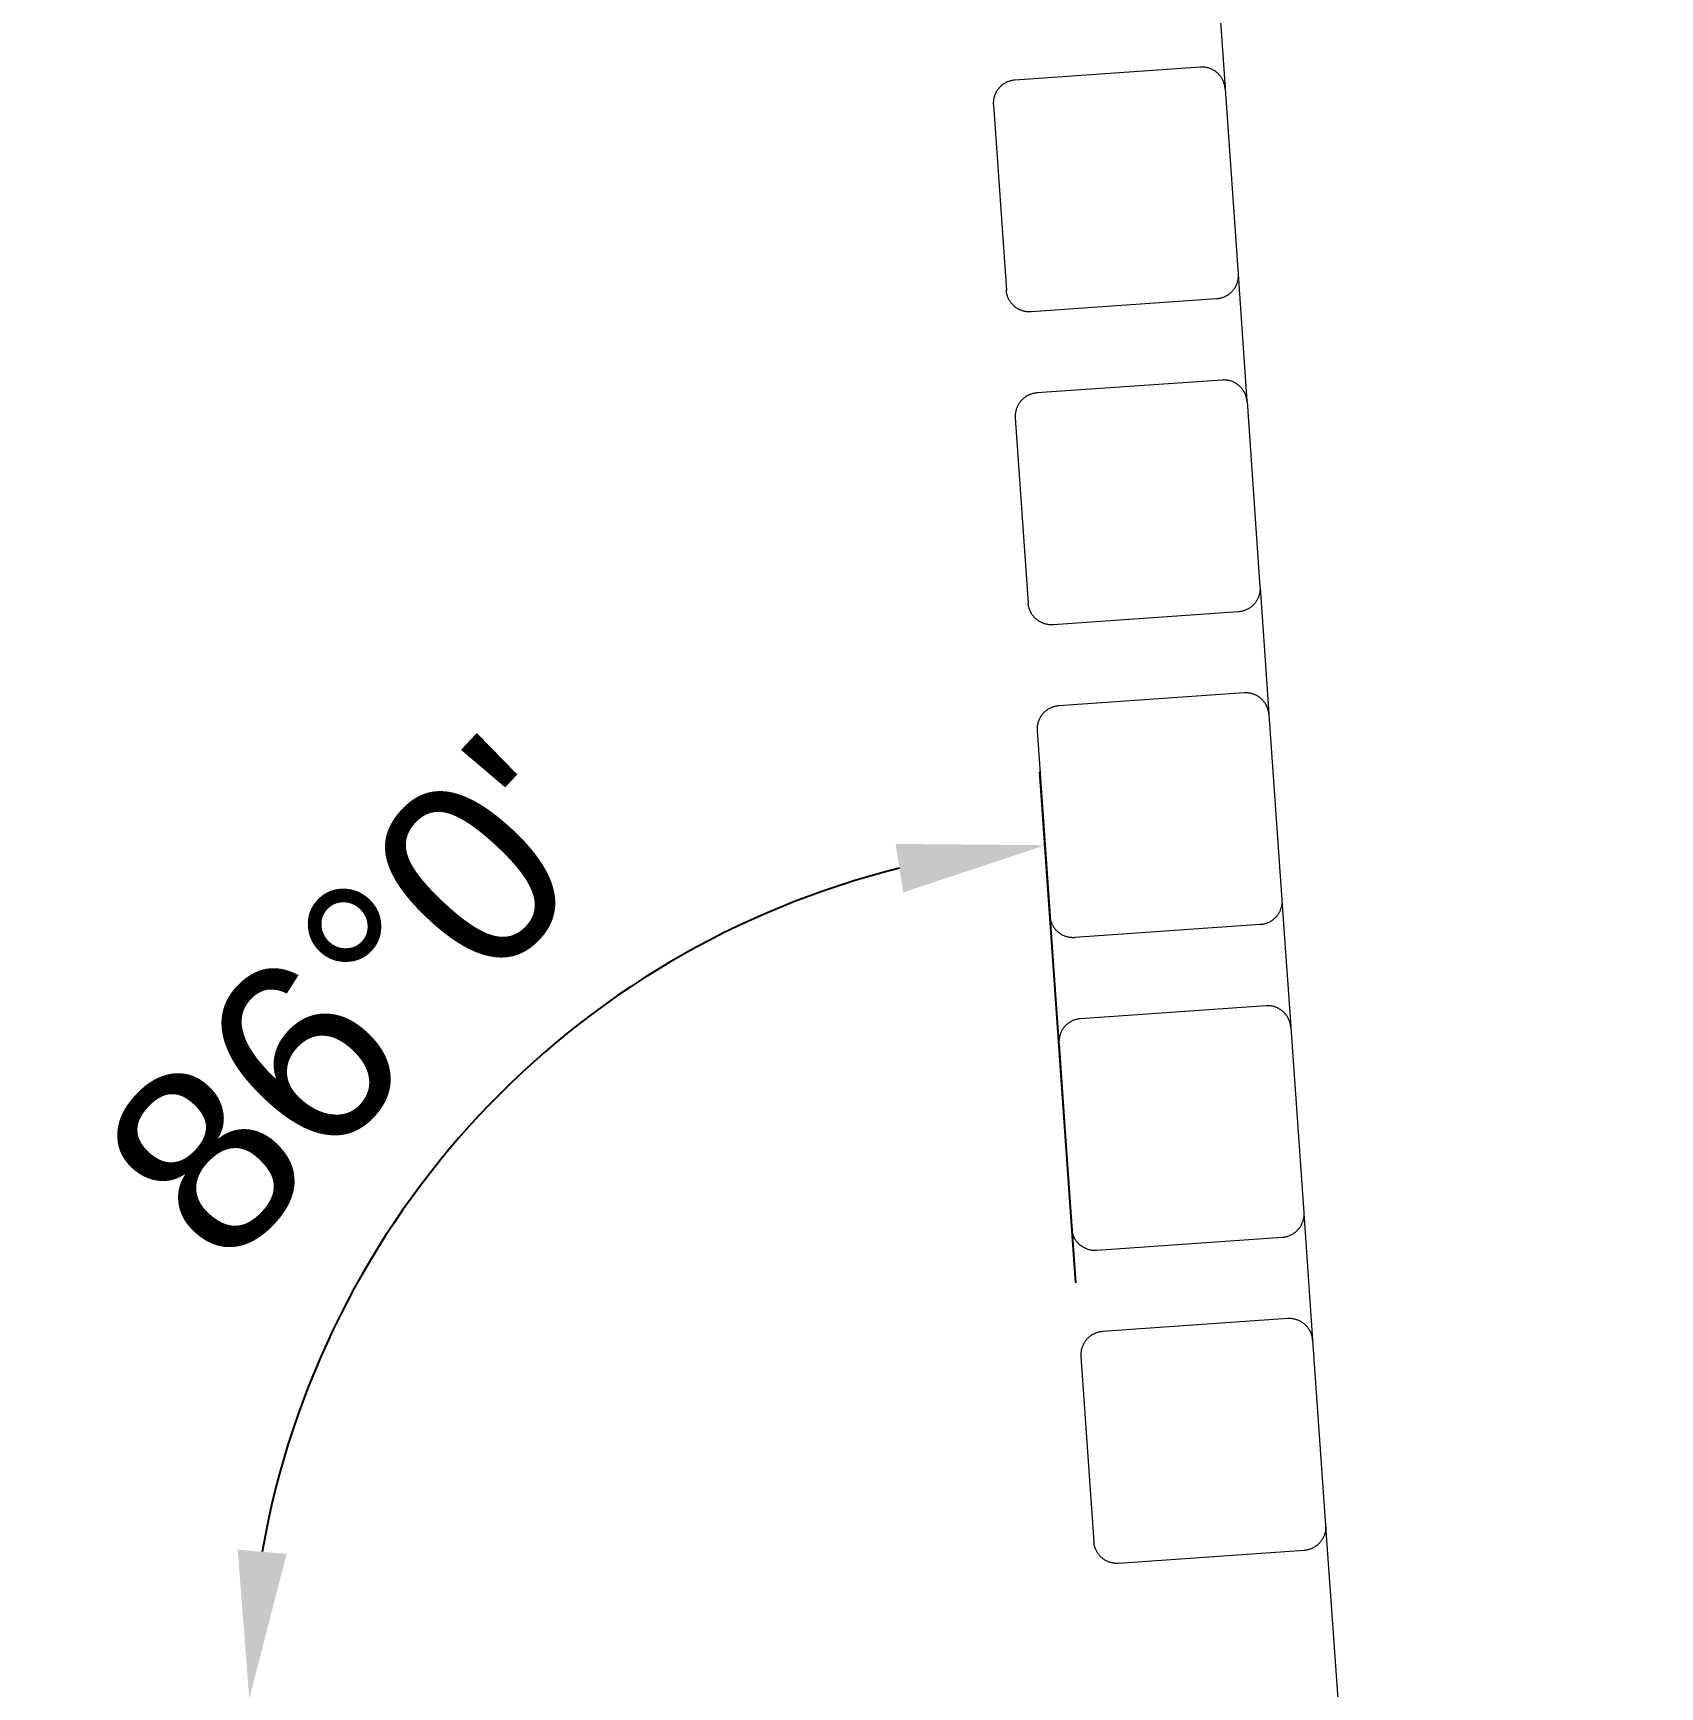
# Model space of a CAD drawing. Header units: inches. Extents: x 7 to 162, y -1 to 92.
# Drawn here: x 46.56 to 57.59, y 46.6 to 57.82 of the extents above; entities that cross this region are included whole.
import ezdxf

# ---------------------------------------------------------------- set-up
doc = ezdxf.new("R2010")
doc.units = ezdxf.units.IN
doc.layers.add('ZANO_R', color=7, linetype='Continuous', lineweight=0)
doc.layers.add('ZANO_W', color=1, linetype='Continuous', lineweight=0)
doc.styles.get("Standard").update_dxf_attribs({"font": 'arial.ttf'})
doc.dimstyles.new('amerykanie', dxfattribs={"dimtxt": 50, "dimasz": 50, "dimexe": 0.5, "dimexo": 0.5, "dimgap": 1, "dimtad": 1, "dimdec": 0, "dimzin": 0, "dimlunit": 5, "dimtxsty": 'Standard', "dimcen": 0.09, "dimclrd": 1, "dimclre": 1, "dimclrt": 1, "dimazin": 0, "dimtfac": 1, "dimtdec": 0, "dimtmove": 0, "dimatfit": 3, "dimfxl": 1, "dimtzin": 0, "dimarcsym": 1})

# ---------------------------------------------------------------- blocks, each defined once
blk = doc.blocks.new('*D355')
at = {"layer": 'ZANO_W', "color": 1, "lineweight": -2}
blk.add_line((53.632, 49.341), (53.389, 52.807), dxfattribs=at)
blk.add_arc((53.829, 46.521), 5.801, 103.8886, 170.1114, dxfattribs=at)
at = {"layer": 'ZANO_W', "color": 1}
for points in [[(52.462, 51.989), (52.41, 52.318), (53.424, 52.309)], [(47.948, 47.532), (48.28, 47.503), (48.027, 46.521)]]:
    blk.add_solid(points, dxfattribs=at)
at = {"layer": 'ZANO_W', "color": 1, "insert": (48.748, 51.26), "char_height": 1.25, "attachment_point": 5, "rotation": 47}
blk.add_mtext("86%%d0'", dxfattribs=at)

msp = doc.modelspace()

# ---------------------------------------------------------------- linework, layer by layer
at = {"layer": 'ZANO_R'}
for p, q in [((54.58449, 58.30054), (54.64445, 57.44306)), ((54.47653, 57.58575), (53.21914, 57.49783)), ((54.4819, 57.58604), (54.47653, 57.58575)), ((54.48728, 57.58614), (54.4819, 57.58604)), ((54.49266, 57.58605), (54.48728, 57.58614)), ((54.49803, 57.58578), (54.49266, 57.58605)), ((54.50339, 57.58533), (54.49803, 57.58578)), ((54.50874, 57.5847), (54.50339, 57.58533)), ((54.51406, 57.58389), (54.50874, 57.5847)), ((54.51934, 57.58289), (54.51406, 57.58389)), ((54.52459, 57.58171), (54.51934, 57.58289)), ((54.5298, 57.58036), (54.52459, 57.58171)), ((54.53496, 57.57883), (54.5298, 57.58036)), ((54.54006, 57.57712), (54.53496, 57.57883)), ((54.5451, 57.57524), (54.54006, 57.57712)), ((54.55007, 57.57319), (54.5451, 57.57524)), ((54.55497, 57.57097), (54.55007, 57.57319)), ((54.55979, 57.56858), (54.55497, 57.57097)), ((54.56453, 57.56603), (54.55979, 57.56858)), ((54.56918, 57.56332), (54.56453, 57.56603)), ((54.57373, 57.56046), (54.56918, 57.56332)), ((54.57819, 57.55744), (54.57373, 57.56046)), ((54.58253, 57.55427), (54.57819, 57.55744)), ((54.58677, 57.55095), (54.58253, 57.55427)), ((54.59089, 57.54749), (54.58677, 57.55095)), ((54.59489, 57.54389), (54.59089, 57.54749)), ((54.59876, 57.54016), (54.59489, 57.54389)), ((54.60251, 57.53629), (54.59876, 57.54016)), ((53.09825, 57.42687), (53.09538, 57.42231)), ((53.10127, 57.43132), (53.09825, 57.42687)), ((53.10444, 57.43566), (53.10127, 57.43132)), ((53.10776, 57.4399), (53.10444, 57.43566)), ((53.11122, 57.44402), (53.10776, 57.4399)), ((53.11481, 57.44802), (53.11122, 57.44402)), ((53.11855, 57.45189), (53.11481, 57.44802)), ((53.12241, 57.45564), (53.11855, 57.45189)), ((53.1264, 57.45925), (53.12241, 57.45564)), ((53.13051, 57.46272), (53.1264, 57.45925)), ((53.13473, 57.46605), (53.13051, 57.46272)), ((53.13907, 57.46923), (53.13473, 57.46605)), ((53.14351, 57.47227), (53.13907, 57.46923)), ((53.14806, 57.47515), (53.14351, 57.47227)), ((53.1527, 57.47787), (53.14806, 57.47515)), ((53.15743, 57.48044), (53.1527, 57.47787)), ((53.16224, 57.48284), (53.15743, 57.48044)), ((53.16714, 57.48507), (53.16224, 57.48284)), ((53.1721, 57.48714), (53.16714, 57.48507)), ((53.17714, 57.48903), (53.1721, 57.48714)), ((53.18223, 57.49076), (53.17714, 57.48903)), ((53.18739, 57.4923), (53.18223, 57.49076)), ((53.19259, 57.49367), (53.18739, 57.4923)), ((53.19784, 57.49487), (53.19259, 57.49367)), ((53.20312, 57.49588), (53.19784, 57.49487)), ((53.20843, 57.49671), (53.20312, 57.49588)), ((53.21378, 57.49736), (53.20843, 57.49671)), ((53.21914, 57.49783), (53.21378, 57.49736)), ((54.60612, 57.53231), (54.60251, 57.53629)), ((54.60959, 57.5282), (54.60612, 57.53231)), ((54.61292, 57.52397), (54.60959, 57.5282)), ((54.6161, 57.51963), (54.61292, 57.52397)), ((54.61914, 57.51519), (54.6161, 57.51963)), ((54.62202, 57.51065), (54.61914, 57.51519)), ((54.62474, 57.50601), (54.62202, 57.51065)), ((54.6273, 57.50128), (54.62474, 57.50601)), ((54.6297, 57.49646), (54.6273, 57.50128)), ((54.63194, 57.49157), (54.6297, 57.49646)), ((54.63401, 57.4866), (54.63194, 57.49157)), ((54.6359, 57.48157), (54.63401, 57.4866)), ((54.63762, 57.47647), (54.6359, 57.48157)), ((54.63917, 57.47132), (54.63762, 57.47647)), ((54.64054, 57.46611), (54.63917, 57.47132)), ((54.64173, 57.46087), (54.64054, 57.46611)), ((54.64275, 57.45558), (54.64173, 57.46087)), ((54.64358, 57.45027), (54.64275, 57.45558)), ((54.64423, 57.44493), (54.64358, 57.45027)), ((54.64469, 57.43957), (54.64423, 57.44493)), ((54.64469, 57.43957), (54.73262, 56.18217)), ((53.07265, 57.34579), (53.07257, 57.34041)), ((53.07257, 57.34041), (53.07267, 57.33503)), ((53.07292, 57.35117), (53.07265, 57.34579)), ((53.07267, 57.33503), (53.07295, 57.32966)), ((53.07337, 57.35653), (53.07292, 57.35117)), ((53.07295, 57.32966), (53.16088, 56.07227)), ((53.074, 57.36187), (53.07337, 57.35653)), ((53.07482, 57.36719), (53.074, 57.36187)), ((53.07581, 57.37247), (53.07482, 57.36719)), ((53.07699, 57.37772), (53.07581, 57.37247)), ((53.07835, 57.38293), (53.07699, 57.37772)), ((53.07988, 57.38809), (53.07835, 57.38293)), ((53.08159, 57.39319), (53.07988, 57.38809)), ((53.08347, 57.39823), (53.08159, 57.39319)), ((53.08552, 57.4032), (53.08347, 57.39823)), ((53.08774, 57.4081), (53.08552, 57.4032)), ((53.09012, 57.41293), (53.08774, 57.4081)), ((53.09267, 57.41766), (53.09012, 57.41293)), ((53.09538, 57.42231), (53.09267, 57.41766)), ((54.7043, 56.08052), (54.70113, 56.07617)), ((54.70732, 56.08497), (54.7043, 56.08052)), ((54.71019, 56.08952), (54.70732, 56.08497)), ((54.7129, 56.09417), (54.71019, 56.08952)), ((54.71545, 56.09891), (54.7129, 56.09417)), ((54.71784, 56.10373), (54.71545, 56.09891)), ((54.72005, 56.10863), (54.71784, 56.10373)), ((54.72211, 56.1136), (54.72005, 56.10863)), ((54.72399, 56.11865), (54.72211, 56.1136)), ((54.72569, 56.12375), (54.72399, 56.11865)), ((54.72723, 56.1289), (54.72569, 56.12375)), ((54.72858, 56.13411), (54.72723, 56.1289)), ((54.72976, 56.13936), (54.72858, 56.13411)), ((54.73075, 56.14465), (54.72976, 56.13936)), ((54.73157, 56.14997), (54.73075, 56.14465)), ((54.7322, 56.15531), (54.73157, 56.14997)), ((54.73265, 56.16067), (54.7322, 56.15531)), ((54.73262, 56.18217), (54.7329, 56.1768)), ((54.73292, 56.16604), (54.73265, 56.16067)), ((54.73286, 56.17869), (54.79282, 55.3212)), ((54.7329, 56.1768), (54.733, 56.17142)), ((54.733, 56.17142), (54.73292, 56.16604)), ((53.16134, 56.06691), (53.16088, 56.07227)), ((53.16199, 56.06157), (53.16134, 56.06691)), ((53.16283, 56.05625), (53.16199, 56.06157)), ((53.16384, 56.05097), (53.16283, 56.05625)), ((53.16503, 56.04572), (53.16384, 56.05097)), ((53.1664, 56.04052), (53.16503, 56.04572)), ((53.16795, 56.03537), (53.1664, 56.04052)), ((53.16967, 56.03027), (53.16795, 56.03537)), ((53.17157, 56.02523), (53.16967, 56.03027)), ((53.17363, 56.02027), (53.17157, 56.02523)), ((53.17587, 56.01537), (53.17363, 56.02027)), ((53.17827, 56.01056), (53.17587, 56.01537)), ((53.18083, 56.00583), (53.17827, 56.01056)), ((53.18356, 56.00119), (53.18083, 56.00583)), ((53.18644, 55.99664), (53.18356, 56.00119)), ((53.18947, 55.9922), (53.18644, 55.99664)), ((53.19265, 55.98786), (53.18947, 55.9922)), ((53.19598, 55.98364), (53.19265, 55.98786)), ((53.19946, 55.97953), (53.19598, 55.98364)), ((53.20307, 55.97554), (53.19946, 55.97953)), ((53.20681, 55.97168), (53.20307, 55.97554)), ((53.21068, 55.96795), (53.20681, 55.97168)), ((53.21468, 55.96435), (53.21068, 55.96795)), ((54.58644, 56.01401), (53.32904, 55.92608)), ((54.5918, 56.01448), (54.58644, 56.01401)), ((54.59714, 56.01513), (54.5918, 56.01448)), ((54.60245, 56.01596), (54.59714, 56.01513)), ((54.60774, 56.01697), (54.60245, 56.01596)), ((54.61298, 56.01816), (54.60774, 56.01697)), ((54.61818, 56.01953), (54.61298, 56.01816)), ((54.62334, 56.02108), (54.61818, 56.01953)), ((54.62843, 56.0228), (54.62334, 56.02108)), ((54.63347, 56.0247), (54.62843, 56.0228)), ((54.63844, 56.02676), (54.63347, 56.0247)), ((54.64333, 56.029), (54.63844, 56.02676)), ((54.64815, 56.0314), (54.64333, 56.029)), ((54.65287, 56.03396), (54.64815, 56.0314)), ((54.65751, 56.03669), (54.65287, 56.03396)), ((54.66206, 56.03957), (54.65751, 56.03669)), ((54.6665, 56.0426), (54.66206, 56.03957)), ((54.67084, 56.04578), (54.6665, 56.0426)), ((54.67506, 56.04911), (54.67084, 56.04578)), ((54.67917, 56.05259), (54.67506, 56.04911)), ((54.68316, 56.0562), (54.67917, 56.05259)), ((54.68703, 56.05994), (54.68316, 56.0562)), ((54.69076, 56.06382), (54.68703, 56.05994)), ((54.69436, 56.06782), (54.69076, 56.06382)), ((54.69782, 56.07194), (54.69436, 56.06782)), ((54.70113, 56.07617), (54.69782, 56.07194)), ((53.2188, 55.96089), (53.21468, 55.96435)), ((53.22304, 55.95757), (53.2188, 55.96089)), ((53.22739, 55.9544), (53.22304, 55.95757)), ((53.23184, 55.95138), (53.22739, 55.9544)), ((53.23639, 55.94851), (53.23184, 55.95138)), ((53.24104, 55.9458), (53.23639, 55.94851)), ((53.24578, 55.94325), (53.24104, 55.9458)), ((53.2506, 55.94087), (53.24578, 55.94325)), ((53.2555, 55.93865), (53.2506, 55.94087)), ((53.26047, 55.9366), (53.2555, 55.93865)), ((53.26551, 55.93472), (53.26047, 55.9366)), ((53.27062, 55.93301), (53.26551, 55.93472)), ((53.27577, 55.93148), (53.27062, 55.93301)), ((53.28098, 55.93012), (53.27577, 55.93148)), ((53.28623, 55.92895), (53.28098, 55.93012)), ((53.29152, 55.92795), (53.28623, 55.92895)), ((53.29683, 55.92713), (53.29152, 55.92795)), ((53.30218, 55.9265), (53.29683, 55.92713)), ((53.30754, 55.92605), (53.30218, 55.9265)), ((53.31291, 55.92578), (53.30754, 55.92605)), ((53.31829, 55.9257), (53.31291, 55.92578)), ((53.32367, 55.9258), (53.31829, 55.9257)), ((53.32904, 55.92608), (53.32367, 55.9258)), ((54.6249, 55.4639), (53.36751, 55.37597)), ((54.63028, 55.46418), (54.6249, 55.4639)), ((54.63566, 55.46428), (54.63028, 55.46418)), ((54.64103, 55.4642), (54.63566, 55.46428)), ((54.64641, 55.46393), (54.64103, 55.4642)), ((54.65177, 55.46348), (54.64641, 55.46393)), ((54.65711, 55.46285), (54.65177, 55.46348)), ((54.66243, 55.46203), (54.65711, 55.46285)), ((54.66772, 55.46104), (54.66243, 55.46203)), ((54.67297, 55.45986), (54.66772, 55.46104)), ((54.67817, 55.4585), (54.67297, 55.45986)), ((54.68333, 55.45697), (54.67817, 55.4585)), ((54.68843, 55.45527), (54.68333, 55.45697)), ((54.69347, 55.45339), (54.68843, 55.45527)), ((54.69845, 55.45133), (54.69347, 55.45339)), ((54.70335, 55.44911), (54.69845, 55.45133)), ((54.70817, 55.44673), (54.70335, 55.44911)), ((54.71291, 55.44418), (54.70817, 55.44673)), ((54.71755, 55.44147), (54.71291, 55.44418)), ((54.72211, 55.4386), (54.71755, 55.44147)), ((54.72656, 55.43558), (54.72211, 55.4386)), ((54.73091, 55.43241), (54.72656, 55.43558)), ((54.73514, 55.4291), (54.73091, 55.43241)), ((54.73926, 55.42564), (54.73514, 55.4291)), ((54.74326, 55.42204), (54.73926, 55.42564)), ((54.74714, 55.4183), (54.74326, 55.42204)), ((54.75088, 55.41444), (54.74714, 55.4183)), ((54.75449, 55.41045), (54.75088, 55.41444)), ((54.75796, 55.40634), (54.75449, 55.41045)), ((53.24105, 55.29581), (53.2385, 55.29107)), ((53.24376, 55.30046), (53.24105, 55.29581)), ((53.24662, 55.30501), (53.24376, 55.30046)), ((53.24964, 55.30946), (53.24662, 55.30501)), ((53.25281, 55.31381), (53.24964, 55.30946)), ((53.25613, 55.31805), (53.25281, 55.31381)), ((53.25959, 55.32217), (53.25613, 55.31805)), ((53.26319, 55.32617), (53.25959, 55.32217)), ((53.26692, 55.33004), (53.26319, 55.32617)), ((53.27078, 55.33378), (53.26692, 55.33004)), ((53.27477, 55.3374), (53.27078, 55.33378)), ((53.27888, 55.34087), (53.27477, 55.3374)), ((53.28311, 55.3442), (53.27888, 55.34087)), ((53.28744, 55.34738), (53.28311, 55.3442)), ((53.29189, 55.35042), (53.28744, 55.34738)), ((53.29643, 55.3533), (53.29189, 55.35042)), ((53.30107, 55.35602), (53.29643, 55.3533)), ((53.3058, 55.35858), (53.30107, 55.35602)), ((53.31062, 55.36098), (53.3058, 55.35858)), ((53.31551, 55.36322), (53.31062, 55.36098)), ((53.32048, 55.36528), (53.31551, 55.36322)), ((53.32551, 55.36718), (53.32048, 55.36528)), ((53.33061, 55.3689), (53.32551, 55.36718)), ((53.33576, 55.37045), (53.33061, 55.3689)), ((53.34096, 55.37182), (53.33576, 55.37045)), ((53.34621, 55.37301), (53.34096, 55.37182)), ((53.35149, 55.37403), (53.34621, 55.37301)), ((53.35681, 55.37486), (53.35149, 55.37403)), ((53.36215, 55.37551), (53.35681, 55.37486)), ((53.36751, 55.37597), (53.36215, 55.37551)), ((54.76129, 55.40212), (54.75796, 55.40634)), ((54.76448, 55.39778), (54.76129, 55.40212)), ((54.76751, 55.39334), (54.76448, 55.39778)), ((54.77039, 55.38879), (54.76751, 55.39334)), ((54.77311, 55.38415), (54.77039, 55.38879)), ((54.77568, 55.37942), (54.77311, 55.38415)), ((54.77808, 55.37461), (54.77568, 55.37942)), ((54.78031, 55.36972), (54.77808, 55.37461)), ((54.78238, 55.36475), (54.78031, 55.36972)), ((54.78428, 55.35971), (54.78238, 55.36475)), ((54.786, 55.35462), (54.78428, 55.35971)), ((54.78755, 55.34946), (54.786, 55.35462)), ((54.78892, 55.34426), (54.78755, 55.34946)), ((54.79011, 55.33901), (54.78892, 55.34426)), ((54.79112, 55.33373), (54.79011, 55.33901)), ((54.79195, 55.32842), (54.79112, 55.33373)), ((54.7926, 55.32308), (54.79195, 55.32842)), ((54.79307, 55.31772), (54.7926, 55.32308)), ((54.79307, 55.31772), (54.88099, 54.06032)), ((53.22103, 55.22394), (53.22094, 55.21856)), ((53.22094, 55.21856), (53.22104, 55.21318)), ((53.22129, 55.22931), (53.22103, 55.22394)), ((53.22104, 55.21318), (53.22133, 55.20781)), ((53.22174, 55.23467), (53.22129, 55.22931)), ((53.22133, 55.20781), (53.30925, 53.95041)), ((53.22238, 55.24002), (53.22174, 55.23467)), ((53.22319, 55.24533), (53.22238, 55.24002)), ((53.22419, 55.25062), (53.22319, 55.24533)), ((53.22537, 55.25587), (53.22419, 55.25062)), ((53.22672, 55.26108), (53.22537, 55.25587)), ((53.22825, 55.26623), (53.22672, 55.26108)), ((53.22996, 55.27134), (53.22825, 55.26623)), ((53.23184, 55.27638), (53.22996, 55.27134)), ((53.23389, 55.28135), (53.23184, 55.27638)), ((53.23611, 55.28625), (53.23389, 55.28135)), ((53.2385, 55.29107), (53.23611, 55.28625)), ((53.30972, 53.94505), (53.30925, 53.95041)), ((54.84619, 53.95008), (54.84273, 53.94596)), ((54.84951, 53.95432), (54.84619, 53.95008)), ((54.85268, 53.95867), (54.84951, 53.95432)), ((54.8557, 53.96312), (54.85268, 53.95867)), ((54.85857, 53.96767), (54.8557, 53.96312)), ((54.86127, 53.97232), (54.85857, 53.96767)), ((54.86382, 53.97706), (54.86127, 53.97232)), ((54.86621, 53.98188), (54.86382, 53.97706)), ((54.86843, 53.98678), (54.86621, 53.98188)), ((54.87048, 53.99175), (54.86843, 53.98678)), ((54.87236, 53.99679), (54.87048, 53.99175)), ((54.87407, 54.00189), (54.87236, 53.99679)), ((54.8756, 54.00705), (54.87407, 54.00189)), ((54.87695, 54.01226), (54.8756, 54.00705)), ((54.87813, 54.01751), (54.87695, 54.01226)), ((54.87913, 54.0228), (54.87813, 54.01751)), ((54.87994, 54.02811), (54.87913, 54.0228)), ((54.88058, 54.03346), (54.87994, 54.02811)), ((54.88103, 54.03882), (54.88058, 54.03346)), ((54.88099, 54.06032), (54.88128, 54.05495)), ((54.88129, 54.04419), (54.88103, 54.03882)), ((54.88124, 54.05683), (54.9412, 53.19935)), ((54.88128, 54.05495), (54.88138, 54.04957)), ((54.88138, 54.04957), (54.88129, 54.04419)), ((53.31037, 53.93971), (53.30972, 53.94505)), ((53.3112, 53.9344), (53.31037, 53.93971)), ((53.31221, 53.92911), (53.3112, 53.9344)), ((53.3134, 53.92387), (53.31221, 53.92911)), ((53.31478, 53.91867), (53.3134, 53.92387)), ((53.31632, 53.91351), (53.31478, 53.91867)), ((53.31805, 53.90842), (53.31632, 53.91351)), ((53.31994, 53.90338), (53.31805, 53.90842)), ((53.32201, 53.89841), (53.31994, 53.90338)), ((53.32424, 53.89352), (53.32201, 53.89841)), ((53.32664, 53.88871), (53.32424, 53.89352)), ((53.32921, 53.88398), (53.32664, 53.88871)), ((53.33193, 53.87934), (53.32921, 53.88398)), ((53.33481, 53.87479), (53.33193, 53.87934)), ((53.33784, 53.87035), (53.33481, 53.87479)), ((53.34103, 53.86601), (53.33784, 53.87035)), ((53.34436, 53.86179), (53.34103, 53.86601)), ((53.34783, 53.85768), (53.34436, 53.86179)), ((53.35144, 53.85369), (53.34783, 53.85768)), ((53.35518, 53.84983), (53.35144, 53.85369)), ((53.35906, 53.84609), (53.35518, 53.84983)), ((53.36306, 53.84249), (53.35906, 53.84609)), ((53.36718, 53.83903), (53.36306, 53.84249)), ((53.37141, 53.83572), (53.36718, 53.83903)), ((54.73481, 53.89216), (53.47742, 53.80423)), ((54.74017, 53.89262), (54.73481, 53.89216)), ((54.74551, 53.89327), (54.74017, 53.89262)), ((54.75083, 53.8941), (54.74551, 53.89327)), ((54.75611, 53.89512), (54.75083, 53.8941)), ((54.76136, 53.89631), (54.75611, 53.89512)), ((54.76656, 53.89768), (54.76136, 53.89631)), ((54.77171, 53.89923), (54.76656, 53.89768)), ((54.77681, 53.90095), (54.77171, 53.89923)), ((54.78184, 53.90285), (54.77681, 53.90095)), ((54.78681, 53.90491), (54.78184, 53.90285)), ((54.7917, 53.90715), (54.78681, 53.90491)), ((54.79652, 53.90955), (54.7917, 53.90715)), ((54.80125, 53.91211), (54.79652, 53.90955)), ((54.80589, 53.91483), (54.80125, 53.91211)), ((54.81043, 53.91771), (54.80589, 53.91483)), ((54.81488, 53.92075), (54.81043, 53.91771)), ((54.81921, 53.92393), (54.81488, 53.92075)), ((54.82344, 53.92726), (54.81921, 53.92393)), ((54.82755, 53.93073), (54.82344, 53.92726)), ((54.83154, 53.93434), (54.82755, 53.93073)), ((54.8354, 53.93809), (54.83154, 53.93434)), ((54.83913, 53.94196), (54.8354, 53.93809)), ((54.84273, 53.94596), (54.83913, 53.94196)), ((53.37576, 53.83255), (53.37141, 53.83572)), ((53.38021, 53.82953), (53.37576, 53.83255)), ((53.38477, 53.82666), (53.38021, 53.82953)), ((53.38941, 53.82395), (53.38477, 53.82666)), ((53.39415, 53.8214), (53.38941, 53.82395)), ((53.39897, 53.81902), (53.39415, 53.8214)), ((53.40387, 53.8168), (53.39897, 53.81902)), ((53.40885, 53.81474), (53.40387, 53.8168)), ((53.41389, 53.81286), (53.40885, 53.81474)), ((53.41899, 53.81116), (53.41389, 53.81286)), ((53.42415, 53.80962), (53.41899, 53.81116)), ((53.42935, 53.80827), (53.42415, 53.80962)), ((53.4346, 53.80709), (53.42935, 53.80827)), ((53.43989, 53.8061), (53.4346, 53.80709)), ((53.44521, 53.80528), (53.43989, 53.8061)), ((53.45055, 53.80465), (53.44521, 53.80528)), ((53.45591, 53.8042), (53.45055, 53.80465)), ((53.46129, 53.80393), (53.45591, 53.8042)), ((53.46666, 53.80385), (53.46129, 53.80393)), ((53.47204, 53.80395), (53.46666, 53.80385)), ((53.47742, 53.80423), (53.47204, 53.80395)), ((54.77328, 53.34205), (53.51588, 53.25412)), ((54.77865, 53.34233), (54.77328, 53.34205)), ((54.78403, 53.34243), (54.77865, 53.34233)), ((54.78941, 53.34235), (54.78403, 53.34243)), ((54.79478, 53.34208), (54.78941, 53.34235)), ((54.80014, 53.34163), (54.79478, 53.34208)), ((54.80549, 53.34099), (54.80014, 53.34163)), ((54.8108, 53.34018), (54.80549, 53.34099)), ((54.81609, 53.33918), (54.8108, 53.34018)), ((54.82134, 53.33801), (54.81609, 53.33918)), ((54.82655, 53.33665), (54.82134, 53.33801)), ((54.8317, 53.33512), (54.82655, 53.33665)), ((54.83681, 53.33341), (54.8317, 53.33512)), ((54.84185, 53.33153), (54.83681, 53.33341)), ((54.84682, 53.32948), (54.84185, 53.33153)), ((54.85172, 53.32726), (54.84682, 53.32948)), ((54.85654, 53.32488), (54.85172, 53.32726)), ((54.86128, 53.32233), (54.85654, 53.32488)), ((54.86593, 53.31962), (54.86128, 53.32233)), ((54.87048, 53.31675), (54.86593, 53.31962)), ((54.87493, 53.31373), (54.87048, 53.31675)), ((54.87928, 53.31056), (54.87493, 53.31373)), ((54.88352, 53.30724), (54.87928, 53.31056)), ((54.88764, 53.30378), (54.88352, 53.30724)), ((54.89164, 53.30018), (54.88764, 53.30378)), ((54.89551, 53.29645), (54.89164, 53.30018)), ((54.89925, 53.29259), (54.89551, 53.29645)), ((54.90287, 53.2886), (54.89925, 53.29259)), ((54.90634, 53.28449), (54.90287, 53.2886)), ((54.90967, 53.28026), (54.90634, 53.28449)), ((54.91285, 53.27593), (54.90967, 53.28026)), ((54.91589, 53.27148), (54.91285, 53.27593)), ((53.38449, 53.1644), (53.38227, 53.1595)), ((53.38687, 53.16922), (53.38449, 53.1644)), ((53.38942, 53.17396), (53.38687, 53.16922)), ((53.39213, 53.17861), (53.38942, 53.17396)), ((53.395, 53.18316), (53.39213, 53.17861)), ((53.39802, 53.18761), (53.395, 53.18316)), ((53.40119, 53.19196), (53.39802, 53.18761)), ((53.4045, 53.19619), (53.40119, 53.19196)), ((53.40796, 53.20031), (53.4045, 53.19619)), ((53.41156, 53.20431), (53.40796, 53.20031)), ((53.4153, 53.20819), (53.41156, 53.20431)), ((53.41916, 53.21193), (53.4153, 53.20819)), ((53.42315, 53.21554), (53.41916, 53.21193)), ((53.42726, 53.21901), (53.42315, 53.21554)), ((53.43148, 53.22234), (53.42726, 53.21901)), ((53.43582, 53.22553), (53.43148, 53.22234)), ((53.44026, 53.22856), (53.43582, 53.22553)), ((53.44481, 53.23144), (53.44026, 53.22856)), ((53.44945, 53.23417), (53.44481, 53.23144)), ((53.45418, 53.23673), (53.44945, 53.23417)), ((53.45899, 53.23913), (53.45418, 53.23673)), ((53.46388, 53.24136), (53.45899, 53.23913)), ((53.46885, 53.24343), (53.46388, 53.24136)), ((53.47389, 53.24533), (53.46885, 53.24343)), ((53.47898, 53.24705), (53.47389, 53.24533)), ((53.48414, 53.2486), (53.47898, 53.24705)), ((53.48934, 53.24997), (53.48414, 53.2486)), ((53.49458, 53.25116), (53.48934, 53.24997)), ((53.49987, 53.25217), (53.49458, 53.25116)), ((53.50518, 53.253), (53.49987, 53.25217)), ((53.51052, 53.25365), (53.50518, 53.253)), ((53.51588, 53.25412), (53.51052, 53.25365)), ((54.91877, 53.26694), (54.91589, 53.27148)), ((54.92149, 53.2623), (54.91877, 53.26694)), ((54.92405, 53.25757), (54.92149, 53.2623)), ((54.92645, 53.25276), (54.92405, 53.25757)), ((54.92869, 53.24786), (54.92645, 53.25276)), ((54.93075, 53.24289), (54.92869, 53.24786)), ((54.93265, 53.23786), (54.93075, 53.24289)), ((54.93437, 53.23276), (54.93265, 53.23786)), ((54.93592, 53.22761), (54.93437, 53.23276)), ((54.93729, 53.22241), (54.93592, 53.22761)), ((54.93848, 53.21716), (54.93729, 53.22241)), ((54.9395, 53.21188), (54.93848, 53.21716)), ((54.94033, 53.20656), (54.9395, 53.21188)), ((54.94098, 53.20122), (54.94033, 53.20656)), ((54.94144, 53.19586), (54.94098, 53.20122)), ((54.94144, 53.19586), (55.02937, 51.93847)), ((53.3694, 53.10209), (53.36932, 53.09671)), ((53.36932, 53.09671), (53.36942, 53.09133)), ((53.36967, 53.10746), (53.3694, 53.10209)), ((53.36942, 53.09133), (53.3697, 53.08596)), ((53.37012, 53.11282), (53.36967, 53.10746)), ((53.3697, 53.08596), (53.45763, 51.82856)), ((53.37075, 53.11816), (53.37012, 53.11282)), ((53.37157, 53.12348), (53.37075, 53.11816)), ((53.37256, 53.12877), (53.37157, 53.12348)), ((53.37374, 53.13402), (53.37256, 53.12877)), ((53.37509, 53.13922), (53.37374, 53.13402)), ((53.37663, 53.14438), (53.37509, 53.13922)), ((53.37833, 53.14948), (53.37663, 53.14438)), ((53.38021, 53.15452), (53.37833, 53.14948)), ((53.38227, 53.1595), (53.38021, 53.15452)), ((55.02937, 51.93847), (55.02965, 51.9331)), ((55.02961, 51.93498), (55.08957, 51.0775)), ((55.02965, 51.9331), (55.02975, 51.92772)), ((53.45809, 51.8232), (53.45763, 51.82856)), ((53.45874, 51.81786), (53.45809, 51.8232)), ((53.45957, 51.81255), (53.45874, 51.81786)), ((54.98751, 51.82011), (54.98377, 51.81624)), ((54.99111, 51.82411), (54.98751, 51.82011)), ((54.99457, 51.82823), (54.99111, 51.82411)), ((54.99788, 51.83247), (54.99457, 51.82823)), ((55.00105, 51.83681), (54.99788, 51.83247)), ((55.00407, 51.84126), (55.00105, 51.83681)), ((55.00694, 51.84582), (55.00407, 51.84126)), ((55.00965, 51.85047), (55.00694, 51.84582)), ((55.0122, 51.8552), (55.00965, 51.85047)), ((55.01458, 51.86002), (55.0122, 51.8552)), ((55.0168, 51.86493), (55.01458, 51.86002)), ((55.01886, 51.8699), (55.0168, 51.86493)), ((55.02074, 51.87494), (55.01886, 51.8699)), ((55.02244, 51.88004), (55.02074, 51.87494)), ((55.02397, 51.8852), (55.02244, 51.88004)), ((55.02533, 51.89041), (55.02397, 51.8852)), ((55.02651, 51.89566), (55.02533, 51.89041)), ((55.0275, 51.90094), (55.02651, 51.89566)), ((55.02832, 51.90626), (55.0275, 51.90094)), ((55.02895, 51.9116), (55.02832, 51.90626)), ((55.0294, 51.91696), (55.02895, 51.9116)), ((55.02967, 51.92234), (55.0294, 51.91696)), ((55.02975, 51.92772), (55.02967, 51.92234)), ((53.46059, 51.80726), (53.45957, 51.81255)), ((53.46178, 51.80202), (53.46059, 51.80726)), ((53.46315, 51.79681), (53.46178, 51.80202)), ((53.4647, 51.79166), (53.46315, 51.79681)), ((53.46642, 51.78656), (53.4647, 51.79166)), ((53.46832, 51.78153), (53.46642, 51.78656)), ((53.47038, 51.77656), (53.46832, 51.78153)), ((53.47262, 51.77167), (53.47038, 51.77656)), ((53.47502, 51.76685), (53.47262, 51.77167)), ((53.47758, 51.76212), (53.47502, 51.76685)), ((53.4803, 51.75748), (53.47758, 51.76212)), ((53.48318, 51.75294), (53.4803, 51.75748)), ((53.48622, 51.7485), (53.48318, 51.75294)), ((53.4894, 51.74416), (53.48622, 51.7485)), ((53.49273, 51.73993), (53.4894, 51.74416)), ((53.4962, 51.73582), (53.49273, 51.73993)), ((53.49981, 51.73184), (53.4962, 51.73582)), ((53.50356, 51.72797), (53.49981, 51.73184)), ((53.50743, 51.72424), (53.50356, 51.72797)), ((53.51143, 51.72064), (53.50743, 51.72424)), ((53.51555, 51.71718), (53.51143, 51.72064)), ((53.51979, 51.71386), (53.51555, 51.71718)), ((53.52414, 51.71069), (53.51979, 51.71386)), ((53.52859, 51.70767), (53.52414, 51.71069)), ((53.53314, 51.70481), (53.52859, 51.70767)), ((54.88319, 51.7703), (53.62579, 51.68238)), ((54.88855, 51.77077), (54.88319, 51.7703)), ((54.89389, 51.77142), (54.88855, 51.77077)), ((54.8992, 51.77225), (54.89389, 51.77142)), ((54.90448, 51.77326), (54.8992, 51.77225)), ((54.90973, 51.77446), (54.90448, 51.77326)), ((54.91493, 51.77583), (54.90973, 51.77446)), ((54.92009, 51.77737), (54.91493, 51.77583)), ((54.92518, 51.7791), (54.92009, 51.77737)), ((54.93022, 51.78099), (54.92518, 51.7791)), ((54.93519, 51.78306), (54.93022, 51.78099)), ((54.94008, 51.78529), (54.93519, 51.78306)), ((54.94489, 51.78769), (54.94008, 51.78529)), ((54.94962, 51.79026), (54.94489, 51.78769)), ((54.95426, 51.79298), (54.94962, 51.79026)), ((54.95881, 51.79586), (54.95426, 51.79298)), ((54.96325, 51.7989), (54.95881, 51.79586)), ((54.96759, 51.80208), (54.96325, 51.7989)), ((54.97181, 51.80541), (54.96759, 51.80208)), ((54.97592, 51.80888), (54.97181, 51.80541)), ((54.97991, 51.81249), (54.97592, 51.80888)), ((54.98377, 51.81624), (54.97991, 51.81249)), ((53.53779, 51.7021), (53.53314, 51.70481)), ((53.54253, 51.69955), (53.53779, 51.7021)), ((53.54735, 51.69716), (53.54253, 51.69955)), ((53.55225, 51.69494), (53.54735, 51.69716)), ((53.55722, 51.69289), (53.55225, 51.69494)), ((53.56226, 51.69101), (53.55722, 51.69289)), ((53.56736, 51.6893), (53.56226, 51.69101)), ((53.57252, 51.68777), (53.56736, 51.6893)), ((53.57773, 51.68642), (53.57252, 51.68777)), ((53.58298, 51.68524), (53.57773, 51.68642)), ((53.58827, 51.68424), (53.58298, 51.68524)), ((53.59358, 51.68343), (53.58827, 51.68424)), ((53.59893, 51.6828), (53.59358, 51.68343)), ((53.60429, 51.68234), (53.59893, 51.6828)), ((53.60966, 51.68208), (53.60429, 51.68234)), ((53.61504, 51.68199), (53.60966, 51.68208)), ((53.62042, 51.68209), (53.61504, 51.68199)), ((53.62579, 51.68238), (53.62042, 51.68209)), ((54.92165, 51.22019), (53.66426, 51.13227)), ((54.92703, 51.22048), (54.92165, 51.22019)), ((54.9324, 51.22058), (54.92703, 51.22048)), ((54.93778, 51.22049), (54.9324, 51.22058)), ((54.94316, 51.22023), (54.93778, 51.22049)), ((54.94852, 51.21978), (54.94316, 51.22023)), ((54.95386, 51.21914), (54.94852, 51.21978)), ((54.95918, 51.21833), (54.95386, 51.21914)), ((54.96447, 51.21733), (54.95918, 51.21833)), ((54.96972, 51.21615), (54.96447, 51.21733)), ((54.97492, 51.2148), (54.96972, 51.21615)), ((54.98008, 51.21327), (54.97492, 51.2148)), ((54.98518, 51.21156), (54.98008, 51.21327)), ((54.99022, 51.20968), (54.98518, 51.21156)), ((54.9952, 51.20763), (54.99022, 51.20968)), ((55.0001, 51.20541), (54.9952, 51.20763)), ((55.00492, 51.20302), (55.0001, 51.20541)), ((55.00966, 51.20047), (55.00492, 51.20302)), ((55.0143, 51.19776), (55.00966, 51.20047)), ((55.01886, 51.1949), (55.0143, 51.19776)), ((55.02331, 51.19188), (55.01886, 51.1949)), ((55.02766, 51.18871), (55.02331, 51.19188)), ((55.03189, 51.18539), (55.02766, 51.18871)), ((55.03601, 51.18193), (55.03189, 51.18539)), ((55.04001, 51.17833), (55.03601, 51.18193)), ((55.04388, 51.1746), (55.04001, 51.17833)), ((55.04763, 51.17074), (55.04388, 51.1746)), ((55.05124, 51.16675), (55.04763, 51.17074)), ((55.05471, 51.16264), (55.05124, 51.16675)), ((55.05804, 51.15841), (55.05471, 51.16264)), ((55.06123, 51.15407), (55.05804, 51.15841)), ((55.06426, 51.14963), (55.06123, 51.15407)), ((55.06714, 51.14509), (55.06426, 51.14963)), ((55.06986, 51.14045), (55.06714, 51.14509)), ((53.52859, 51.03267), (53.52671, 51.02763)), ((53.53064, 51.03765), (53.52859, 51.03267)), ((53.53286, 51.04255), (53.53064, 51.03765)), ((53.53525, 51.04737), (53.53286, 51.04255)), ((53.53779, 51.05211), (53.53525, 51.04737)), ((53.5405, 51.05675), (53.53779, 51.05211)), ((53.54337, 51.06131), (53.5405, 51.05675)), ((53.54639, 51.06576), (53.54337, 51.06131)), ((53.54956, 51.0701), (53.54639, 51.06576)), ((53.55288, 51.07434), (53.54956, 51.0701)), ((53.55634, 51.07846), (53.55288, 51.07434)), ((53.55994, 51.08246), (53.55634, 51.07846)), ((53.56367, 51.08633), (53.55994, 51.08246)), ((53.56753, 51.09008), (53.56367, 51.08633)), ((53.57152, 51.09369), (53.56753, 51.09008)), ((53.57563, 51.09716), (53.57152, 51.09369)), ((53.57986, 51.10049), (53.57563, 51.09716)), ((53.58419, 51.10368), (53.57986, 51.10049)), ((53.58864, 51.10671), (53.58419, 51.10368)), ((53.59318, 51.10959), (53.58864, 51.10671)), ((53.59782, 51.11231), (53.59318, 51.10959)), ((53.60255, 51.11488), (53.59782, 51.11231)), ((53.60736, 51.11728), (53.60255, 51.11488)), ((53.61226, 51.11951), (53.60736, 51.11728)), ((53.61723, 51.12158), (53.61226, 51.11951)), ((53.62226, 51.12347), (53.61723, 51.12158)), ((53.62736, 51.1252), (53.62226, 51.12347)), ((53.63251, 51.12674), (53.62736, 51.1252)), ((53.63771, 51.12811), (53.63251, 51.12674)), ((53.64296, 51.12931), (53.63771, 51.12811)), ((53.64824, 51.13032), (53.64296, 51.12931)), ((53.65356, 51.13115), (53.64824, 51.13032)), ((53.6589, 51.1318), (53.65356, 51.13115)), ((53.66426, 51.13227), (53.6589, 51.1318)), ((55.07243, 51.13572), (55.06986, 51.14045)), ((55.07483, 51.1309), (55.07243, 51.13572)), ((55.07706, 51.12601), (55.07483, 51.1309)), ((55.07913, 51.12104), (55.07706, 51.12601)), ((55.08102, 51.11601), (55.07913, 51.12104)), ((55.08275, 51.11091), (55.08102, 51.11601)), ((55.08429, 51.10576), (55.08275, 51.11091)), ((55.08566, 51.10056), (55.08429, 51.10576)), ((55.08686, 51.09531), (55.08566, 51.10056)), ((55.08787, 51.09003), (55.08686, 51.09531)), ((55.0887, 51.08471), (55.08787, 51.09003)), ((55.08935, 51.07937), (55.0887, 51.08471)), ((55.08982, 51.07401), (55.08935, 51.07937)), ((55.08982, 51.07401), (55.17774, 49.81662)), ((53.51777, 50.98023), (53.51769, 50.97485)), ((53.51769, 50.97485), (53.51779, 50.96947)), ((53.51804, 50.98561), (53.51777, 50.98023)), ((53.51779, 50.96947), (53.51807, 50.9641)), ((53.51849, 50.99097), (53.51804, 50.98561)), ((53.51807, 50.9641), (53.606, 49.70671)), ((53.51913, 50.99631), (53.51849, 50.99097)), ((53.51994, 51.00163), (53.51913, 50.99631)), ((53.52094, 51.00692), (53.51994, 51.00163)), ((53.52211, 51.01216), (53.52094, 51.00692)), ((53.52347, 51.01737), (53.52211, 51.01216)), ((53.525, 51.02253), (53.52347, 51.01737)), ((53.52671, 51.02763), (53.525, 51.02253)), ((55.17774, 49.81662), (55.17803, 49.81124)), ((55.17804, 49.80048), (55.17778, 49.79511)), ((55.17799, 49.81313), (55.23795, 48.95565)), ((55.17803, 49.81124), (55.17813, 49.80586)), ((55.17813, 49.80586), (55.17804, 49.80048)), ((53.60647, 49.70135), (53.606, 49.70671)), ((53.60712, 49.69601), (53.60647, 49.70135)), ((53.60795, 49.69069), (53.60712, 49.69601)), ((53.60896, 49.68541), (53.60795, 49.69069)), ((55.1243, 49.68703), (55.12019, 49.68356)), ((55.12829, 49.69064), (55.1243, 49.68703)), ((55.13215, 49.69438), (55.12829, 49.69064)), ((55.13588, 49.69826), (55.13215, 49.69438)), ((55.13948, 49.70226), (55.13588, 49.69826)), ((55.14294, 49.70638), (55.13948, 49.70226)), ((55.14626, 49.71061), (55.14294, 49.70638)), ((55.14943, 49.71496), (55.14626, 49.71061)), ((55.15245, 49.71941), (55.14943, 49.71496)), ((55.15531, 49.72396), (55.15245, 49.71941)), ((55.15802, 49.72861), (55.15531, 49.72396)), ((55.16057, 49.73335), (55.15802, 49.72861)), ((55.16296, 49.73817), (55.16057, 49.73335)), ((55.16518, 49.74307), (55.16296, 49.73817)), ((55.16723, 49.74805), (55.16518, 49.74307)), ((55.16911, 49.75309), (55.16723, 49.74805)), ((55.17082, 49.75819), (55.16911, 49.75309)), ((55.17235, 49.76335), (55.17082, 49.75819)), ((55.1737, 49.76855), (55.17235, 49.76335)), ((55.17488, 49.7738), (55.1737, 49.76855)), ((55.17588, 49.77909), (55.17488, 49.7738)), ((55.17669, 49.78441), (55.17588, 49.77909)), ((55.17733, 49.78975), (55.17669, 49.78441)), ((55.17778, 49.79511), (55.17733, 49.78975)), ((53.61015, 49.68016), (53.60896, 49.68541)), ((53.61152, 49.67496), (53.61015, 49.68016)), ((53.61307, 49.66981), (53.61152, 49.67496)), ((53.61479, 49.66471), (53.61307, 49.66981)), ((53.61669, 49.65968), (53.61479, 49.66471)), ((53.61876, 49.65471), (53.61669, 49.65968)), ((53.62099, 49.64981), (53.61876, 49.65471)), ((53.62339, 49.645), (53.62099, 49.64981)), ((53.62595, 49.64027), (53.62339, 49.645)), ((53.62868, 49.63563), (53.62595, 49.64027)), ((53.63156, 49.63109), (53.62868, 49.63563)), ((53.63459, 49.62664), (53.63156, 49.63109)), ((53.63778, 49.62231), (53.63459, 49.62664)), ((53.64111, 49.61808), (53.63778, 49.62231)), ((53.64458, 49.61397), (53.64111, 49.61808)), ((53.64819, 49.60998), (53.64458, 49.61397)), ((53.65193, 49.60612), (53.64819, 49.60998)), ((53.65581, 49.60239), (53.65193, 49.60612)), ((53.65981, 49.59879), (53.65581, 49.60239)), ((53.66393, 49.59533), (53.65981, 49.59879)), ((53.66816, 49.59201), (53.66393, 49.59533)), ((53.67251, 49.58884), (53.66816, 49.59201)), ((53.67696, 49.58582), (53.67251, 49.58884)), ((53.68151, 49.58295), (53.67696, 49.58582)), ((53.68616, 49.58024), (53.68151, 49.58295)), ((53.6909, 49.5777), (53.68616, 49.58024)), ((53.69572, 49.57531), (53.6909, 49.5777)), ((53.70062, 49.57309), (53.69572, 49.57531)), ((55.03156, 49.64845), (53.77417, 49.56052)), ((55.03692, 49.64892), (55.03156, 49.64845)), ((55.04226, 49.64957), (55.03692, 49.64892)), ((55.04758, 49.6504), (55.04226, 49.64957)), ((55.05286, 49.65141), (55.04758, 49.6504)), ((55.05811, 49.6526), (55.05286, 49.65141)), ((55.06331, 49.65397), (55.05811, 49.6526)), ((55.06846, 49.65552), (55.06331, 49.65397)), ((55.07356, 49.65724), (55.06846, 49.65552)), ((55.07859, 49.65914), (55.07356, 49.65724)), ((55.08356, 49.66121), (55.07859, 49.65914)), ((55.08845, 49.66344), (55.08356, 49.66121)), ((55.09327, 49.66584), (55.08845, 49.66344)), ((55.098, 49.6684), (55.09327, 49.66584)), ((55.10264, 49.67113), (55.098, 49.6684)), ((55.10718, 49.67401), (55.10264, 49.67113)), ((55.11162, 49.67704), (55.10718, 49.67401)), ((55.11596, 49.68023), (55.11162, 49.67704)), ((55.12019, 49.68356), (55.11596, 49.68023)), ((53.7056, 49.57104), (53.70062, 49.57309)), ((53.71064, 49.56916), (53.7056, 49.57104)), ((53.71574, 49.56745), (53.71064, 49.56916)), ((53.7209, 49.56592), (53.71574, 49.56745)), ((53.7261, 49.56456), (53.7209, 49.56592)), ((53.73135, 49.56339), (53.7261, 49.56456)), ((53.73664, 49.56239), (53.73135, 49.56339)), ((53.74196, 49.56158), (53.73664, 49.56239)), ((53.7473, 49.56094), (53.74196, 49.56158)), ((53.75266, 49.56049), (53.7473, 49.56094)), ((53.75803, 49.56022), (53.75266, 49.56049)), ((53.76341, 49.56014), (53.75803, 49.56022)), ((53.76879, 49.56024), (53.76341, 49.56014)), ((53.77417, 49.56052), (53.76879, 49.56024)), ((55.07003, 49.09834), (53.81263, 49.01041)), ((55.0754, 49.09862), (55.07003, 49.09834)), ((55.08078, 49.09872), (55.0754, 49.09862)), ((55.08616, 49.09864), (55.08078, 49.09872)), ((55.09153, 49.09837), (55.08616, 49.09864)), ((55.09689, 49.09792), (55.09153, 49.09837)), ((55.10224, 49.09729), (55.09689, 49.09792)), ((55.10755, 49.09647), (55.10224, 49.09729)), ((55.11284, 49.09548), (55.10755, 49.09647)), ((55.11809, 49.0943), (55.11284, 49.09548)), ((55.1233, 49.09295), (55.11809, 49.0943)), ((55.12845, 49.09141), (55.1233, 49.09295)), ((55.13356, 49.08971), (55.12845, 49.09141)), ((55.1386, 49.08783), (55.13356, 49.08971)), ((55.14357, 49.08577), (55.1386, 49.08783)), ((55.14847, 49.08356), (55.14357, 49.08577)), ((55.15329, 49.08117), (55.14847, 49.08356)), ((55.15803, 49.07862), (55.15329, 49.08117)), ((55.16268, 49.07591), (55.15803, 49.07862)), ((55.16723, 49.07304), (55.16268, 49.07591)), ((55.17168, 49.07002), (55.16723, 49.07304)), ((55.17603, 49.06685), (55.17168, 49.07002)), ((55.18027, 49.06354), (55.17603, 49.06685)), ((55.18439, 49.06008), (55.18027, 49.06354)), ((55.18838, 49.05648), (55.18439, 49.06008)), ((55.19226, 49.05275), (55.18838, 49.05648)), ((55.196, 49.04888), (55.19226, 49.05275)), ((55.19961, 49.04489), (55.196, 49.04888)), ((55.20309, 49.04078), (55.19961, 49.04489)), ((55.20642, 49.03656), (55.20309, 49.04078)), ((55.2096, 49.03222), (55.20642, 49.03656)), ((55.21263, 49.02778), (55.2096, 49.03222)), ((55.21551, 49.02323), (55.21263, 49.02778)), ((55.21824, 49.01859), (55.21551, 49.02323)), ((55.2208, 49.01386), (55.21824, 49.01859)), ((55.2232, 49.00905), (55.2208, 49.01386)), ((53.67508, 48.90578), (53.67338, 48.90068)), ((53.67696, 48.91082), (53.67508, 48.90578)), ((53.67901, 48.91579), (53.67696, 48.91082)), ((53.68123, 48.92069), (53.67901, 48.91579)), ((53.68362, 48.92551), (53.68123, 48.92069)), ((53.68617, 48.93025), (53.68362, 48.92551)), ((53.68888, 48.9349), (53.68617, 48.93025)), ((53.69175, 48.93945), (53.68888, 48.9349)), ((53.69477, 48.94391), (53.69175, 48.93945)), ((53.69794, 48.94825), (53.69477, 48.94391)), ((53.70125, 48.95249), (53.69794, 48.94825)), ((53.70471, 48.95661), (53.70125, 48.95249)), ((53.70831, 48.96061), (53.70471, 48.95661)), ((53.71204, 48.96448), (53.70831, 48.96061)), ((53.71591, 48.96823), (53.71204, 48.96448)), ((53.7199, 48.97184), (53.71591, 48.96823)), ((53.72401, 48.97531), (53.7199, 48.97184)), ((53.72823, 48.97864), (53.72401, 48.97531)), ((53.73257, 48.98182), (53.72823, 48.97864)), ((53.73701, 48.98486), (53.73257, 48.98182)), ((53.74155, 48.98774), (53.73701, 48.98486)), ((53.74619, 48.99046), (53.74155, 48.98774)), ((53.75092, 48.99302), (53.74619, 48.99046)), ((53.75574, 48.99542), (53.75092, 48.99302)), ((53.76063, 48.99766), (53.75574, 48.99542)), ((53.7656, 48.99973), (53.76063, 48.99766)), ((53.77064, 49.00162), (53.7656, 48.99973)), ((53.77573, 49.00334), (53.77064, 49.00162)), ((53.78088, 49.00489), (53.77573, 49.00334)), ((53.78609, 49.00626), (53.78088, 49.00489)), ((53.79133, 49.00745), (53.78609, 49.00626)), ((53.79662, 49.00847), (53.79133, 49.00745)), ((53.80193, 49.0093), (53.79662, 49.00847)), ((53.80727, 49.00995), (53.80193, 49.0093)), ((53.81263, 49.01041), (53.80727, 49.00995)), ((55.22544, 49.00416), (55.2232, 49.00905)), ((55.2275, 48.99919), (55.22544, 49.00416)), ((55.2294, 48.99415), (55.2275, 48.99919)), ((55.23112, 48.98906), (55.2294, 48.99415)), ((55.23267, 48.9839), (55.23112, 48.98906)), ((55.23404, 48.9787), (55.23267, 48.9839)), ((55.23523, 48.97346), (55.23404, 48.9787)), ((55.23624, 48.96817), (55.23523, 48.97346)), ((55.23708, 48.96286), (55.23624, 48.96817)), ((55.23773, 48.95752), (55.23708, 48.96286)), ((55.23819, 48.95216), (55.23773, 48.95752)), ((55.23819, 48.95216), (55.32612, 47.69476)), ((53.66615, 48.85838), (53.66607, 48.853)), ((53.66607, 48.853), (53.66617, 48.84762)), ((53.66642, 48.86375), (53.66615, 48.85838)), ((53.66617, 48.84762), (53.66645, 48.84225)), ((53.66687, 48.86911), (53.66642, 48.86375)), ((53.66645, 48.84225), (53.75437, 47.58486)), ((53.6675, 48.87446), (53.66687, 48.86911)), ((53.66832, 48.87978), (53.6675, 48.87446)), ((53.66931, 48.88506), (53.66832, 48.87978)), ((53.67049, 48.89031), (53.66931, 48.88506)), ((53.67184, 48.89552), (53.67049, 48.89031)), ((53.67338, 48.90068), (53.67184, 48.89552)), ((55.3257, 47.6679), (55.32507, 47.66255)), ((55.32615, 47.67326), (55.3257, 47.6679)), ((55.32612, 47.69476), (55.3264, 47.68939)), ((55.32642, 47.67863), (55.32615, 47.67326)), ((55.32636, 47.69127), (55.40816, 46.52145)), ((55.3264, 47.68939), (55.3265, 47.68401)), ((55.3265, 47.68401), (55.32642, 47.67863)), ((53.75484, 47.5795), (53.75437, 47.58486)), ((53.75549, 47.57415), (53.75484, 47.5795)), ((53.75632, 47.56884), (53.75549, 47.57415)), ((53.75734, 47.56356), (53.75632, 47.56884)), ((53.75853, 47.55831), (53.75734, 47.56356)), ((53.7599, 47.55311), (53.75853, 47.55831)), ((55.26434, 47.55837), (55.26, 47.55519)), ((55.26856, 47.5617), (55.26434, 47.55837)), ((55.27267, 47.56518), (55.26856, 47.5617)), ((55.27666, 47.56879), (55.27267, 47.56518)), ((55.28052, 47.57253), (55.27666, 47.56879)), ((55.28426, 47.5764), (55.28052, 47.57253)), ((55.28785, 47.5804), (55.28426, 47.5764)), ((55.29131, 47.58452), (55.28785, 47.5804)), ((55.29463, 47.58876), (55.29131, 47.58452)), ((55.2978, 47.59311), (55.29463, 47.58876)), ((55.30082, 47.59756), (55.2978, 47.59311)), ((55.30369, 47.60211), (55.30082, 47.59756)), ((55.3064, 47.60676), (55.30369, 47.60211)), ((55.30895, 47.6115), (55.3064, 47.60676)), ((55.31133, 47.61632), (55.30895, 47.6115)), ((55.31355, 47.62122), (55.31133, 47.61632)), ((55.3156, 47.62619), (55.31355, 47.62122)), ((55.31748, 47.63123), (55.3156, 47.62619)), ((55.31919, 47.63634), (55.31748, 47.63123)), ((55.32072, 47.64149), (55.31919, 47.63634)), ((55.32208, 47.6467), (55.32072, 47.64149)), ((55.32325, 47.65195), (55.32208, 47.6467)), ((55.32425, 47.65724), (55.32325, 47.65195)), ((55.32507, 47.66255), (55.32425, 47.65724)), ((53.76145, 47.54795), (53.7599, 47.55311)), ((53.76317, 47.54286), (53.76145, 47.54795)), ((53.76506, 47.53782), (53.76317, 47.54286)), ((53.76713, 47.53286), (53.76506, 47.53782)), ((53.76937, 47.52796), (53.76713, 47.53286)), ((53.77177, 47.52315), (53.76937, 47.52796)), ((53.77433, 47.51842), (53.77177, 47.52315)), ((53.77705, 47.51378), (53.77433, 47.51842)), ((53.77993, 47.50923), (53.77705, 47.51378)), ((53.78297, 47.50479), (53.77993, 47.50923)), ((53.78615, 47.50045), (53.78297, 47.50479)), ((53.78948, 47.49623), (53.78615, 47.50045)), ((53.79295, 47.49212), (53.78948, 47.49623)), ((53.79656, 47.48813), (53.79295, 47.49212)), ((53.80031, 47.48427), (53.79656, 47.48813)), ((53.80418, 47.48053), (53.80031, 47.48427)), ((53.80818, 47.47694), (53.80418, 47.48053)), ((53.8123, 47.47348), (53.80818, 47.47694)), ((53.81654, 47.47016), (53.8123, 47.47348)), ((53.82088, 47.46699), (53.81654, 47.47016)), ((53.82534, 47.46397), (53.82088, 47.46699)), ((53.82989, 47.4611), (53.82534, 47.46397)), ((53.83454, 47.45839), (53.82989, 47.4611)), ((53.83927, 47.45584), (53.83454, 47.45839)), ((53.8441, 47.45346), (53.83927, 47.45584)), ((53.849, 47.45124), (53.8441, 47.45346)), ((53.85397, 47.44919), (53.849, 47.45124)), ((53.85901, 47.44731), (53.85397, 47.44919)), ((53.86411, 47.4456), (53.85901, 47.44731)), ((53.86927, 47.44407), (53.86411, 47.4456)), ((53.87448, 47.44271), (53.86927, 47.44407)), ((55.17993, 47.5266), (53.92254, 47.43867)), ((55.18529, 47.52706), (55.17993, 47.5266)), ((55.19063, 47.52771), (55.18529, 47.52706)), ((55.19595, 47.52855), (55.19063, 47.52771)), ((55.20123, 47.52956), (55.19595, 47.52855)), ((55.20648, 47.53075), (55.20123, 47.52956)), ((55.21168, 47.53212), (55.20648, 47.53075)), ((55.21683, 47.53367), (55.21168, 47.53212)), ((55.22193, 47.53539), (55.21683, 47.53367)), ((55.22697, 47.53729), (55.22193, 47.53539)), ((55.23193, 47.53935), (55.22697, 47.53729)), ((55.23683, 47.54159), (55.23193, 47.53935)), ((55.24164, 47.54399), (55.23683, 47.54159)), ((55.24637, 47.54655), (55.24164, 47.54399)), ((55.25101, 47.54928), (55.24637, 47.54655)), ((55.25556, 47.55216), (55.25101, 47.54928)), ((55.26, 47.55519), (55.25556, 47.55216)), ((53.87973, 47.44153), (53.87448, 47.44271)), ((53.88501, 47.44054), (53.87973, 47.44153)), ((53.89033, 47.43972), (53.88501, 47.44054)), ((53.89567, 47.43909), (53.89033, 47.43972)), ((53.90104, 47.43864), (53.89567, 47.43909)), ((53.90641, 47.43837), (53.90104, 47.43864)), ((53.91179, 47.43829), (53.90641, 47.43837)), ((53.91717, 47.43839), (53.91179, 47.43829)), ((53.92254, 47.43867), (53.91717, 47.43839))]:
    msp.add_line(p, q, dxfattribs=at)

# ---------------------------------------------------------------- dimensions: what is measured, and where the dimension line sits
at = {"layer": 'ZANO_W'}
dim = msp.add_angular_dim_2l(base=(50.69745, 51.40517), line1=((9.12901, 46.52145), (87.60646, 46.52145)), line2=((53.66645, 48.84225), (53.75437, 47.58486)), dimstyle='amerykanie', override={"dimtxt": 1.25, "dimasz": 1, "dimgap": 0.5, "dimdec": 4, "dimaunit": 1, "dimadec": 1, "dimtdec": 4, "dimtmove": 1, "dimfrac": 2}, dxfattribs=at)
dim.commit()
dim.dimension.update_dxf_attribs({"geometry": '*D355', "text_midpoint": (48.74754, 51.25974)})

doc.saveas('drawing.dxf')
